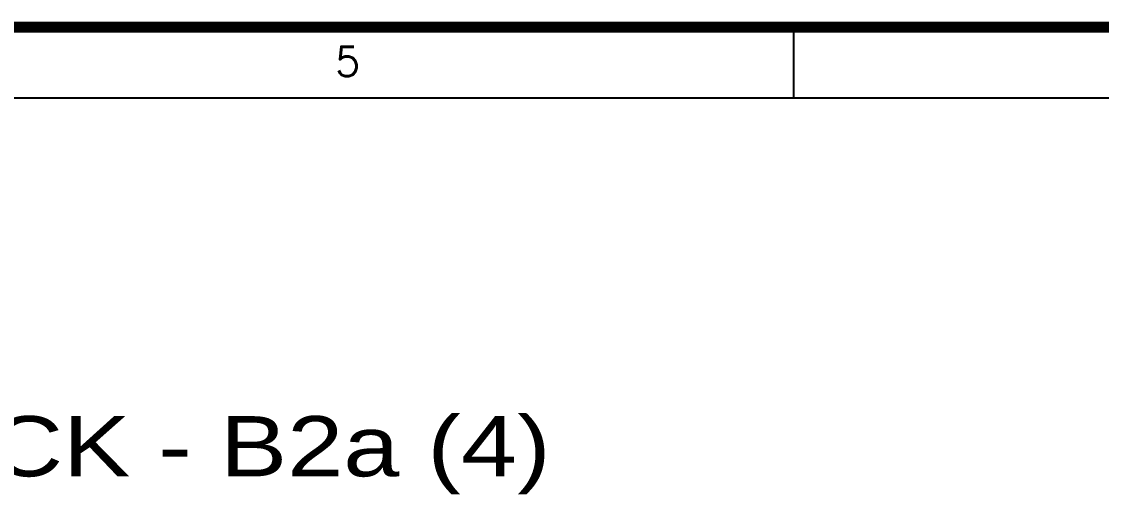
# Model space of a CAD drawing. Extents: x 7620542 to 7843793, y -6476226 to -6093835.
# Drawn here: x 7698124 to 7719659, y -6332044 to -6322426 of the extents above; entities that cross this region are included whole.
import ezdxf
from ezdxf.enums import TextEntityAlignment as Align

# ---------------------------------------------------------------- set-up
doc = ezdxf.new("R2010")
doc.units = 0
doc.header["$LTSCALE"] = 600
doc.header["$MEASUREMENT"] = 0
doc.layers.add('BLOCKS-PROP', color=2, linetype='CONTINUOUS')
doc.layers.add('TITLE', color=7, linetype='CONTINUOUS')
doc.styles.add('ARIAL', font='arial.ttf')
doc.styles.add('ROMANS', font='romans.shx')

# ---------------------------------------------------------------- blocks, each defined once
blk = doc.blocks.new('A$C66962185')
at = {"layer": 'TITLE', "color": 7}
blk.add_line((151.161, -140930.66), (151.161, -140928.365), dxfattribs=at)
at = {"layer": 'TITLE'}
blk.add_line((2.142, -140930.66), (360.704, -140930.66), dxfattribs=at)
at = {"layer": 'TITLE', "color": 7, "const_width": 0.355}
blk.add_lwpolyline([(363, -140928.365), (363, -141178.329), (0, -141178.329), (0, -140928.365)], close=True, dxfattribs=at)
at = {"layer": 'TITLE', "color": 7, "style": 'ROMANS'}
blk.add_text('5', height=0.952, dxfattribs=at).set_placement((136.675, -140929.478), align=Align.MIDDLE)

msp = doc.modelspace()

# ---------------------------------------------------------------- block references
at = {"layer": 'TITLE', "xscale": 614.4175770664588, "yscale": 614.4175710082054, "zscale": 614.4175728063115}
msp.add_blockref('A$C66962185', (7620650.707, 80266328.743, -14.83), dxfattribs=at)

# ---------------------------------------------------------------- texts
at = {"layer": 'BLOCKS-PROP', "color": 10, "style": 'ARIAL', "width": 1.2}
msp.add_text('BLOCK - B2a (4)', height=1200, dxfattribs=at).set_placement((7701073.962, -6331485.375, -41.488), align=Align.CENTER)

doc.saveas('drawing.dxf')
